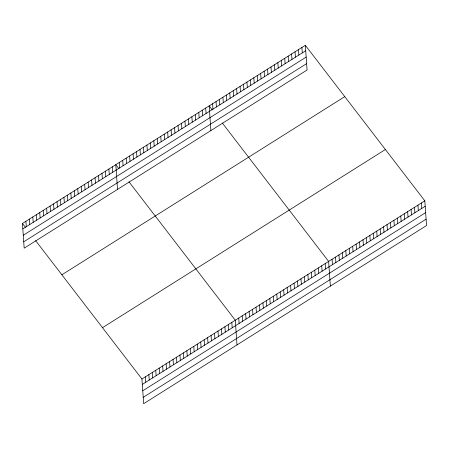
<?xml version="1.0" encoding="UTF-8"?>
<svg xmlns="http://www.w3.org/2000/svg" width="449" height="449" viewBox="0 0 449 449"><rect width="100%" height="100%" fill="white"/><g stroke="black" fill="none" stroke-linecap="round" stroke-linejoin="round"><path stroke-width="0.67" d="M305.342 45.31L307.071 69.999L24.179 248.162L22.45 223.473L305.342 45.31L424.821 200.838L426.55 225.527L143.658 403.69L141.929 379.001L35.594 240.58M22.826 228.883L305.724 50.72M23.275 235.242L306.167 57.079M23.73 241.798L306.628 63.635M61.878 274.794L344.77 96.63M102.501 327.675L385.394 149.511M141.929 379.001L424.821 200.838M142.305 384.411L425.203 206.248M142.754 390.776L425.646 212.613M143.209 397.331L426.107 219.168M212.254 109.91L209.161 105.885L210.89 130.575M222.306 122.992L328.64 261.413L330.363 286.103M118.895 168.701L115.803 164.676L117.531 189.371M128.947 181.783L235.282 320.204L237.01 344.899M22.45 223.473L25.542 227.497M421.387 202.999L421.768 208.409M417.952 205.165L418.333 210.575M414.517 207.326L414.898 212.736M411.082 209.492L411.464 214.903M407.647 211.653L408.029 217.063M404.212 213.819L404.588 219.23M400.777 215.98L401.153 221.391M397.343 218.147L397.719 223.557M393.908 220.307L394.284 225.718M390.473 222.468L390.849 227.884M387.038 224.635L387.414 230.045M383.603 226.796L383.979 232.206M380.168 228.962L380.544 234.372M376.733 231.123L377.109 236.533M373.299 233.289L373.675 238.7M369.858 235.45L370.24 240.86M366.423 237.616L366.805 243.027M362.988 239.777L363.37 245.188M359.554 241.944L359.935 247.354M356.119 244.104L356.5 249.515M352.684 246.271L353.066 251.681M349.249 248.432L349.631 253.842M345.814 250.593L346.196 256.009M342.379 252.759L342.755 258.169M338.944 254.92L339.321 260.33M335.51 257.086L335.886 262.497M332.075 259.247L332.451 264.657M325.183 263.591L325.559 269.002M321.725 265.769L322.101 271.179M318.268 267.946L318.644 273.357M301.908 47.471L302.289 52.881M314.811 270.124L315.187 275.534M298.473 49.637L298.854 55.047M311.353 272.302L311.729 277.712M295.038 51.798L295.42 57.208M307.896 274.479L308.272 279.89M291.603 53.959L291.985 59.375M304.433 276.657L304.815 282.067M288.168 56.125L288.55 61.535M300.976 278.835L301.358 284.245M284.733 58.286L285.115 63.696M297.519 281.012L297.9 286.423M281.298 60.452L281.68 65.863M294.061 283.19L294.443 288.6M277.864 62.613L278.24 68.023M290.604 285.368L290.986 290.778M274.429 64.779L274.805 70.19M287.147 287.545L287.528 292.956M270.994 66.94L271.37 72.351M283.689 289.723L284.071 295.133M267.559 69.107L267.935 74.517M280.232 291.901L280.608 297.311M264.124 71.268L264.5 76.678M276.775 294.078L277.151 299.489M260.689 73.434L261.065 78.844M273.318 296.256L273.694 301.666M257.255 75.595L257.631 81.005M269.86 298.433L270.236 303.844M253.82 77.761L254.196 83.172M266.403 300.606L266.779 306.022M250.385 79.922L250.761 85.332M262.946 302.783L263.322 308.199M246.95 82.088L247.326 87.499M259.488 304.961L259.864 310.377M243.51 84.249L243.891 89.66M256.031 307.138L256.407 312.555M240.075 86.41L240.456 91.826M252.574 309.316L252.95 314.727M236.64 88.576L237.021 93.987M249.116 311.494L249.492 316.904M233.205 90.737L233.587 96.148M245.659 313.671L246.035 319.082M229.77 92.904L230.152 98.314M242.196 315.849L242.578 321.26M226.335 95.065L226.717 100.475M238.739 318.027L239.121 323.437M222.9 97.231L223.282 102.641M219.466 99.392L219.847 104.802M231.824 322.382L232.206 327.792M216.031 101.558L216.407 106.969M228.367 324.56L228.749 329.97M212.596 103.719L212.972 109.129M224.91 326.737L225.291 332.148M221.452 328.915L221.834 334.325M205.704 108.063L206.08 113.474M217.995 331.093L218.371 336.503M202.246 110.241L202.622 115.651M214.538 333.27L214.914 338.681M198.789 112.418L199.165 117.829M211.081 335.448L211.457 340.858M195.332 114.596L195.708 120.006M207.623 337.626L207.999 343.036M191.875 116.774L192.251 122.184M204.166 339.803L204.542 345.214M188.417 118.951L188.793 124.362M200.709 341.981L201.085 347.391M184.96 121.129L185.336 126.539M197.251 344.159L197.627 349.569M181.503 123.301L181.879 128.717M193.794 346.336L194.17 351.747M178.04 125.479L178.421 130.895M190.337 348.514L190.713 353.924M174.582 127.656L174.964 133.072M186.879 350.691L187.255 356.102M171.125 129.834L171.507 135.25M183.422 352.869L183.798 358.28M167.668 132.012L168.049 137.422M179.959 355.047L180.341 360.457M164.211 134.189L164.592 139.6M176.502 357.224L176.884 362.635M160.753 136.367L161.135 141.777M173.045 359.402L173.426 364.812M157.296 138.545L157.678 143.955M169.587 361.58L169.969 366.99M153.839 140.722L154.215 146.133M166.13 363.757L166.512 369.168M150.381 142.9L150.757 148.31M162.673 365.935L163.054 371.345M146.924 145.078L147.3 150.488M159.215 368.113L159.597 373.523M143.467 147.255L143.843 152.666M155.758 370.29L156.14 375.701M140.009 149.433L140.385 154.843M152.301 372.468L152.677 377.878M136.552 151.61L136.928 157.021M148.844 374.646L149.22 380.056M133.095 153.788L133.471 159.199M145.386 376.823L145.762 382.234M129.638 155.966L130.014 161.376M126.18 158.143L126.556 163.554M122.723 160.321L123.099 165.732M119.266 162.499L119.642 167.909M112.345 166.854L112.727 172.264M108.888 169.032L109.27 174.442M105.431 171.209L105.812 176.62M101.974 173.387L102.355 178.797M98.516 175.565L98.898 180.975M95.059 177.742L95.441 183.153M91.602 179.92L91.983 185.33M88.144 182.098L88.52 187.508M84.687 184.275L85.063 189.686M81.23 186.453L81.606 191.863M77.772 188.631L78.148 194.041M74.315 190.808L74.691 196.219M70.858 192.986L71.234 198.396M67.401 195.163L67.777 200.574M63.943 197.341L64.319 202.752M60.486 199.519L60.862 204.929M57.029 201.696L57.405 207.107M53.566 203.874L53.947 209.285M50.108 206.052L50.49 211.462M46.651 208.229L47.033 213.64M43.194 210.407L43.575 215.817M39.736 212.585L40.118 217.995M36.279 214.762L36.661 220.173M32.822 216.94L33.204 222.35M29.365 219.118L29.746 224.528M25.907 221.295L26.283 226.706"/></g></svg>
